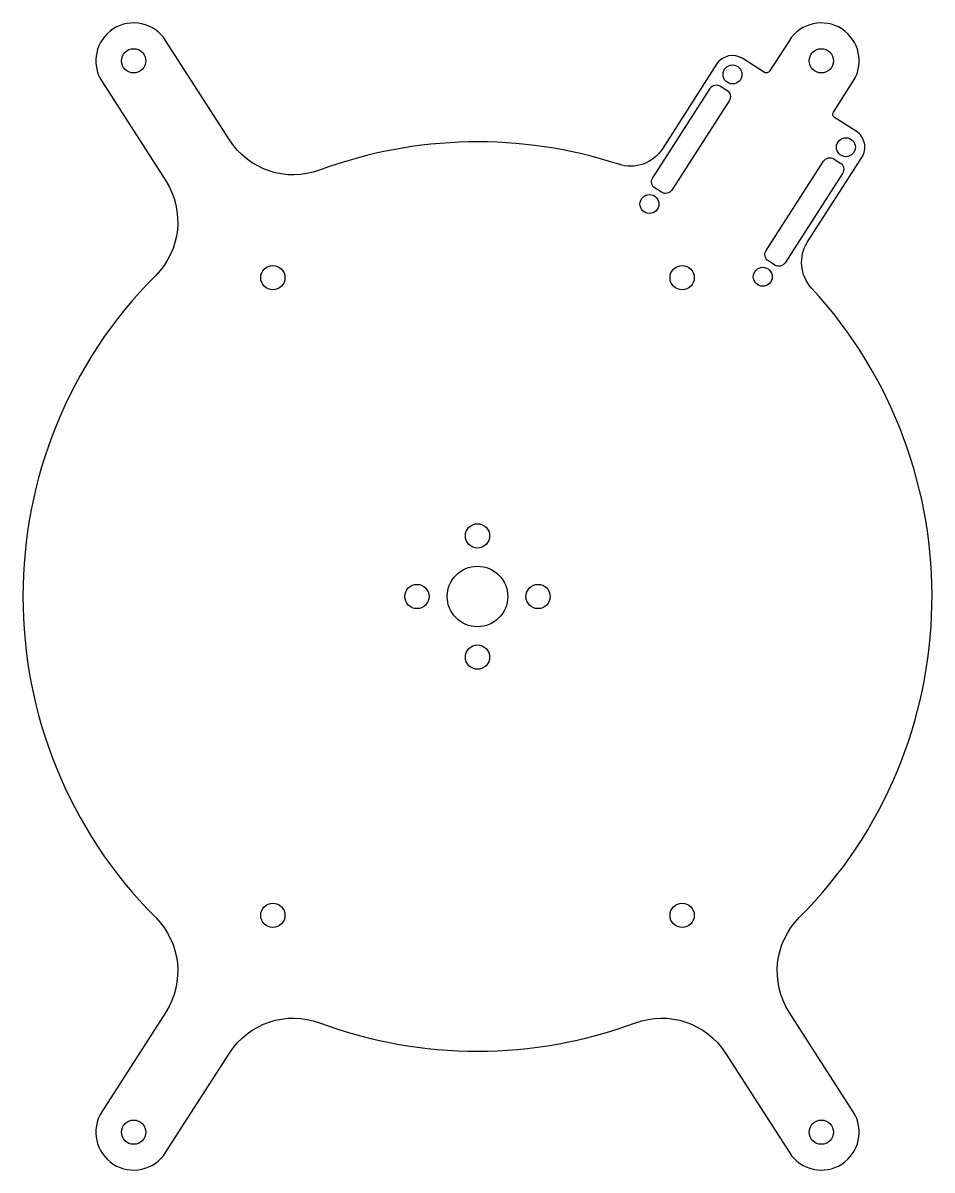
# Model space of a CAD drawing. Header units: millimetres. Extents: x -60 to 60, y -76 to 76.
import ezdxf

# ---------------------------------------------------------------- set-up
doc = ezdxf.new("R2010")
doc.units = ezdxf.units.MM
doc.layers.get('0').update_dxf_attribs({"linetype": 'CONTINUOUS'})

msp = doc.modelspace()

# ---------------------------------------------------------------- linework, layer by layer
for points in [[(-41.17, 73.39, 1), (-49.59, 67.99), (-41.15, 54.84, -0.352285), (-42.48, 42.37, 0.413461), (-42.48, -42.37, -0.352285), (-41.15, -54.84), (-49.59, -67.99, 1), (-41.17, -73.39), (-32.73, -60.24, -0.352285), (-20.84, -56.26, 0.179265), (20.84, -56.26, -0.352285), (32.73, -60.24), (41.17, -73.39, 1), (49.59, -67.99), (41.15, -54.84, -0.352285), (42.48, -42.37, 0.402106), (44.1, 40.69, -0.341377), (43.57, 46.78), (50.73, 57.94, 0.414214), (49.98, 61.39), (47.12, 63.22, -0.414214), (46.97, 63.91), (49.59, 67.99, 1), (41.17, 73.39), (38.56, 69.32, -0.414214), (37.87, 69.16), (35.01, 71, 0.414194), (31.56, 70.24), (24.4, 59.08, -0.341377), (18.64, 57.03, 0.169233), (-20.84, 56.26, -0.352285), (-32.73, 60.24)], [(33.22, 65.42), (25.66, 53.64, -0.414214), (24.27, 53.34), (23.43, 53.88, -0.414214), (23.13, 55.26), (30.69, 67.04, -0.414214), (32.08, 67.34), (32.92, 66.8, -0.414214)], [(48.18, 55.82), (40.62, 44.04, -0.414214), (39.24, 43.73), (38.39, 44.28, -0.414214), (38.09, 45.66), (45.66, 57.44, -0.414214), (47.04, 57.74), (47.88, 57.2, -0.414214)]]:
    msp.add_lwpolyline(points, format="xyb", close=True)
for centre, radius in [((-45.38, 70.69), 1.6), ((45.38, 70.69), 1.6), ((33.66, 68.89), 1.25), ((48.63, 59.29), 1.25), ((22.69, 51.79), 1.25), ((-27.01, 42.08), 1.6), ((27.01, 42.08), 1.6), ((37.65, 42.19), 1.25), ((0, 8), 1.6), ((0, 0), 4), ((-8, 0), 1.6), ((8, 0), 1.6), ((0, -8), 1.6), ((-27.01, -42.08), 1.6), ((27.01, -42.08), 1.6), ((-45.38, -70.69), 1.6), ((45.38, -70.69), 1.6)]:
    msp.add_circle(centre, radius)

doc.saveas('drawing.dxf')
